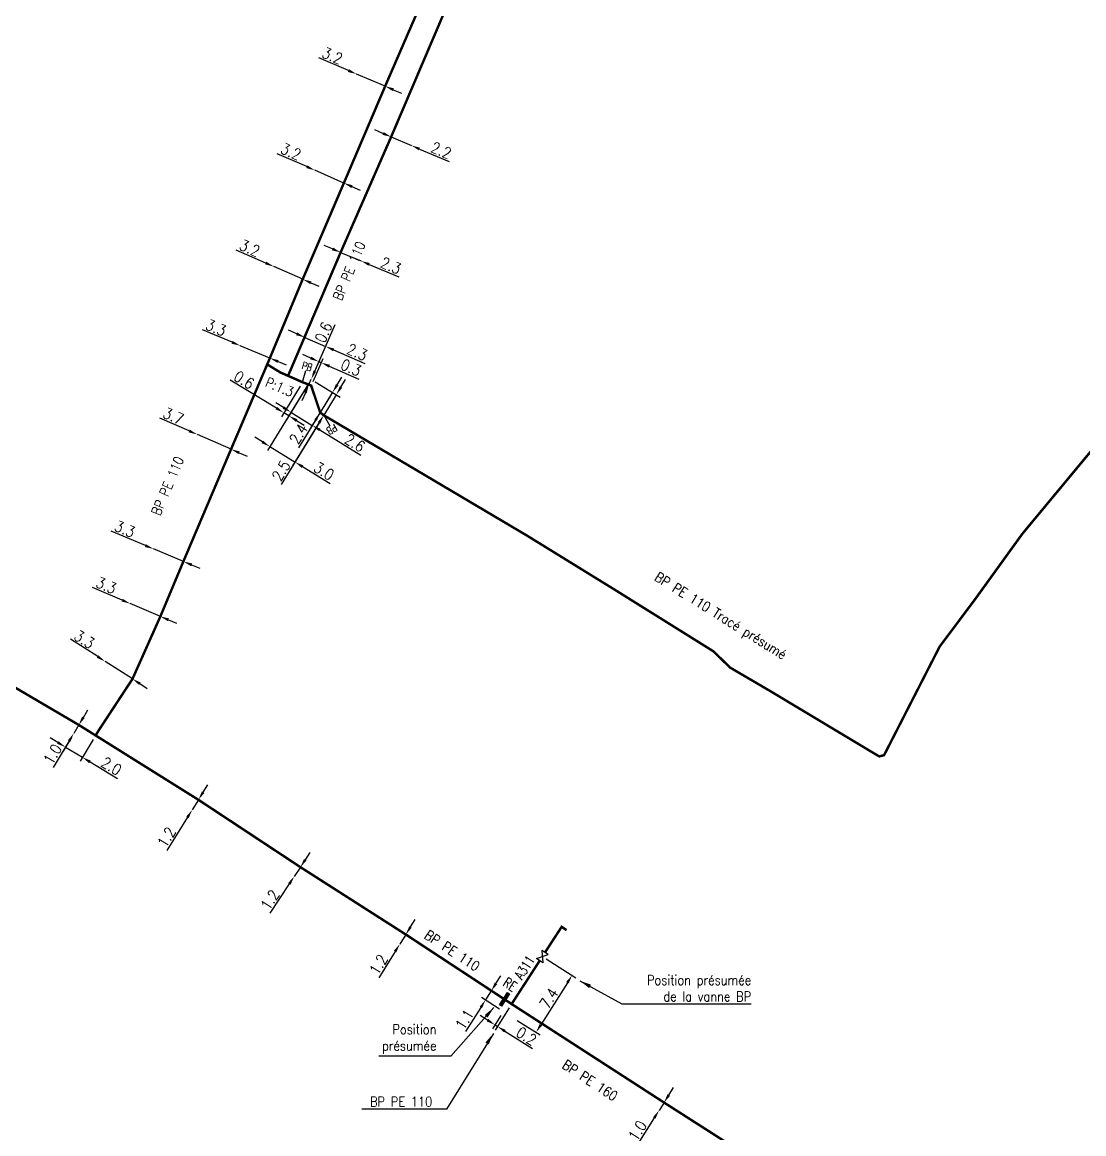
# Model space of a CAD drawing. Header units: millimetres. Extents: x 184998 to 186003, y 126995 to 128002.
# Drawn here: x 185366.9 to 185474.9, y 127274 to 127387 of the extents above; entities that cross this region are included whole.
import ezdxf
from ezdxf.enums import TextEntityAlignment as Align

# ---------------------------------------------------------------- set-up
doc = ezdxf.new("R2010")
doc.units = ezdxf.units.MM
doc.header["$PDMODE"] = 34
doc.linetypes.add('L_25_PE', pattern=[2000, 1000, 1000])
doc.layers.get('0').update_dxf_attribs({"linetype": 'CONTINUOUS'})
doc.layers.get('DEFPOINTS').update_dxf_attribs({"linetype": 'CONTINUOUS'})
for name, color, linetype in [('L_150', 1, 'CONTINUOUS'), ('L_300', 7, 'CONTINUOUS'), ('L_340', 7, 'CONTINUOUS')]:
    doc.layers.add(name, color=color, linetype=linetype)
doc.styles.add('G_ROMANS', font='ROMANS.SHX', dxfattribs={"width": 0.75})
doc.styles.get("Standard").update_dxf_attribs({"font": 'romans.shx', "width": 0.85})
doc.dimstyles.get("Standard").update_dxf_attribs({"dimtxt": 1.5, "dimasz": 1.2, "dimexe": 0.625, "dimexo": 0.625, "dimgap": 0.25, "dimtad": 1, "dimdec": 1, "dimzin": 0, "dimdsep": 46, "dimtxsty": 'Standard', "dimcen": -0.5, "dimadec": 0, "dimazin": 0, "dimtfac": 1, "dimtdec": 1, "dimtmove": 0, "dimatfit": 3, "dimfxl": 0, "dimtolj": 1, "dimtzin": 0, "dimarcsym": 0})

# ---------------------------------------------------------------- blocks, each defined once
blk = doc.blocks.new('*D984')
at = {"layer": 'DEFPOINTS', "color": 0, "linetype": 'Continuous', "transparency": 16777216}
for p in [(185372.11, 127314.7), (185372.11, 127314.7), (185372.63, 127315.56)]:
    blk.add_point(p, dxfattribs=at)
at = {"layer": 'L_150', "color": 0, "linetype": 'Continuous', "lineweight": -2, "transparency": 16777216}
for p, q in [((185373.09, 127316.33), (185373.55, 127317.1)), ((185372.63, 127315.56), (185372.11, 127314.7)), ((185371.64, 127313.93), (185370.02, 127311.24))]:
    blk.add_line(p, q, dxfattribs=at)
at = {"layer": 'L_150', "color": 0, "linetype": 'Continuous', "transparency": 16777216}
for points in [[(185372.96, 127316.41), (185373.22, 127316.25), (185372.63, 127315.56)], [(185371.52, 127314.01), (185371.77, 127313.85), (185372.11, 127314.7)]]:
    blk.add_solid(points, dxfattribs=at)
at = {"layer": 'L_150', "color": 0, "linetype": 'Continuous', "transparency": 16777216, "insert": (185369.96, 127312.59), "char_height": 1.125, "attachment_point": 5, "rotation": 58.9282}
blk.add_mtext('\\A1;1.0', dxfattribs=at)
blk = doc.blocks.new('*D991')
at = {"layer": 'DEFPOINTS', "color": 0, "linetype": 'Continuous', "transparency": 16777216}
for p in [(185384.8, 127307.95), (185384.17, 127306.93), (185384.17, 127306.93)]:
    blk.add_point(p, dxfattribs=at)
at = {"layer": 'L_150', "color": 0, "linetype": 'Continuous', "lineweight": -2, "transparency": 16777216}
for p, q in [((185385.27, 127308.71), (185385.75, 127309.48)), ((185384.8, 127307.95), (185384.17, 127306.93)), ((185383.69, 127306.17), (185381.6, 127302.8))]:
    blk.add_line(p, q, dxfattribs=at)
at = {"layer": 'L_150', "color": 0, "linetype": 'Continuous', "transparency": 16777216}
for points in [[(185385.15, 127308.79), (185385.4, 127308.64), (185384.8, 127307.95)], [(185383.56, 127306.25), (185383.82, 127306.09), (185384.17, 127306.93)]]:
    blk.add_solid(points, dxfattribs=at)
at = {"layer": 'L_150', "color": 0, "linetype": 'Continuous', "transparency": 16777216, "insert": (185381.55, 127304.15), "char_height": 1.125, "attachment_point": 5, "rotation": 58.1234}
blk.add_mtext('\\A1;1.2', dxfattribs=at)
blk = doc.blocks.new('*D992')
at = {"layer": 'DEFPOINTS', "color": 0, "linetype": 'Continuous', "transparency": 16777216}
for p in [(185394.55, 127300.15), (185394.55, 127300.15), (185395.18, 127301.1)]:
    blk.add_point(p, dxfattribs=at)
at = {"layer": 'L_150', "color": 0, "linetype": 'Continuous', "lineweight": -2, "transparency": 16777216}
for p, q in [((185395.68, 127301.85), (185396.18, 127302.6)), ((185395.18, 127301.1), (185394.55, 127300.15)), ((185394.05, 127299.4), (185392.08, 127296.42))]:
    blk.add_line(p, q, dxfattribs=at)
at = {"layer": 'L_150', "color": 0, "linetype": 'Continuous', "transparency": 16777216}
for points in [[(185395.55, 127301.94), (185395.8, 127301.77), (185395.18, 127301.1)], [(185393.92, 127299.48), (185394.17, 127299.31), (185394.55, 127300.15)]]:
    blk.add_solid(points, dxfattribs=at)
at = {"layer": 'L_150', "color": 0, "linetype": 'Continuous', "transparency": 16777216, "insert": (185392.07, 127297.77), "char_height": 1.125, "attachment_point": 5, "rotation": 56.4657}
blk.add_mtext('\\A1;1.2', dxfattribs=at)
blk = doc.blocks.new('*D993')
at = {"layer": 'DEFPOINTS', "color": 0, "linetype": 'Continuous', "transparency": 16777216}
for p in [(185405.29, 127293.28), (185405.29, 127293.28), (185405.9, 127294.25)]:
    blk.add_point(p, dxfattribs=at)
at = {"layer": 'L_150', "color": 0, "linetype": 'Continuous', "lineweight": -2, "transparency": 16777216}
for p, q in [((185406.38, 127295.02), (185406.86, 127295.78)), ((185405.9, 127294.25), (185405.29, 127293.28)), ((185404.82, 127292.52), (185403.15, 127289.85))]:
    blk.add_line(p, q, dxfattribs=at)
at = {"layer": 'L_150', "color": 0, "linetype": 'Continuous', "transparency": 16777216}
for points in [[(185406.26, 127295.1), (185406.51, 127294.94), (185405.9, 127294.25)], [(185404.69, 127292.6), (185404.94, 127292.44), (185405.29, 127293.28)]]:
    blk.add_solid(points, dxfattribs=at)
at = {"layer": 'L_150', "color": 0, "linetype": 'Continuous', "transparency": 16777216, "insert": (185403.11, 127291.2), "char_height": 1.125, "attachment_point": 5, "rotation": 57.9375}
blk.add_mtext('\\A1;1.2', dxfattribs=at)
blk = doc.blocks.new('*D994')
at = {"layer": 'DEFPOINTS', "color": 0, "linetype": 'Continuous', "transparency": 16777216}
for p in [(185416.67, 127287.18), (185415.83, 127286.41), (185414.98, 127285.06)]:
    blk.add_point(p, dxfattribs=at)
at = {"layer": 'L_150', "color": 0, "linetype": 'Continuous', "lineweight": -2, "transparency": 16777216}
for p, q in [((185416.42, 127286.78), (185414.98, 127284.51)), ((185414.22, 127285.54), (185413.46, 127286.02)), ((185415.58, 127286.01), (185414.73, 127284.66)), ((185414.98, 127285.06), (185415.23, 127284.9)), ((185415.99, 127284.42), (185418.79, 127282.65))]:
    blk.add_line(p, q, dxfattribs=at)
at = {"layer": 'L_150', "color": 0, "linetype": 'Continuous', "transparency": 16777216}
for points in [[(185414.3, 127285.67), (185414.14, 127285.41), (185414.98, 127285.06)], [(185416.07, 127284.55), (185415.91, 127284.29), (185415.23, 127284.9)]]:
    blk.add_solid(points, dxfattribs=at)
at = {"layer": 'L_150', "color": 0, "linetype": 'Continuous', "transparency": 16777216, "insert": (185418.18, 127283.92), "char_height": 1.125, "attachment_point": 5, "rotation": 327.7087}
blk.add_mtext('\\A1;0.2', dxfattribs=at)
blk = doc.blocks.new('*D995')
at = {"layer": 'DEFPOINTS', "color": 0, "linetype": 'Continuous', "transparency": 16777216}
for p in [(185414.01, 127287.59), (185416.67, 127287.18), (185415.83, 127286.41)]:
    blk.add_point(p, dxfattribs=at)
at = {"layer": 'L_150', "color": 0, "linetype": 'Continuous', "lineweight": -2, "transparency": 16777216}
for p, q in [((185415.08, 127289.28), (185415.56, 127290.04)), ((185416.28, 127287.43), (185414.21, 127288.77)), ((185415.44, 127286.66), (185413.62, 127287.84)), ((185414.6, 127288.51), (185414.01, 127287.59)), ((185413.53, 127286.83), (185411.99, 127284.38))]:
    blk.add_line(p, q, dxfattribs=at)
at = {"layer": 'L_150', "color": 0, "linetype": 'Continuous', "transparency": 16777216}
for points in [[(185414.95, 127289.36), (185415.21, 127289.2), (185414.6, 127288.51)], [(185413.41, 127286.91), (185413.66, 127286.75), (185414.01, 127287.59)]]:
    blk.add_solid(points, dxfattribs=at)
at = {"layer": 'L_150', "color": 0, "linetype": 'Continuous', "transparency": 16777216, "insert": (185411.88, 127285.61), "char_height": 1.125, "attachment_point": 5, "rotation": 57.7116}
blk.add_mtext('\\A1;1.1', dxfattribs=at)
blk = doc.blocks.new('*D996')
at = {"layer": 'DEFPOINTS', "color": 0, "linetype": 'Continuous', "transparency": 16777216}
for p in [(185419.8, 127292.01), (185416.85, 127285.77), (185419.16, 127284.31)]:
    blk.add_point(p, dxfattribs=at)
at = {"layer": 'L_300', "color": 0, "linetype": 'Continuous', "lineweight": -2, "transparency": 16777216}
for p, q in [((185420.2, 127291.76), (185423.22, 127289.85)), ((185422.34, 127289.34), (185419.64, 127285.07)), ((185417.25, 127285.52), (185419.56, 127284.06))]:
    blk.add_line(p, q, dxfattribs=at)
at = {"layer": 'L_300', "color": 0, "linetype": 'Continuous', "transparency": 16777216}
for points in [[(185422.21, 127289.42), (185422.47, 127289.26), (185422.82, 127290.1)], [(185419.52, 127285.15), (185419.77, 127284.99), (185419.16, 127284.31)]]:
    blk.add_solid(points, dxfattribs=at)
at = {"layer": 'L_300', "color": 0, "linetype": 'Continuous', "transparency": 16777216, "insert": (185420.46, 127287.76), "char_height": 1.125, "attachment_point": 5, "rotation": 57.7087}
blk.add_mtext('\\A1;7.4', dxfattribs=at)
blk = doc.blocks.new('L_340_21')
at = {"linetype": 'Continuous'}
blk.add_hatch(color=0, dxfattribs=at).paths.add_polyline_path([(0.125, 0.75), (-0.125, 0.75), (-0.125, -0.75), (0.125, -0.75)])
at = {"color": 0, "linetype": 'Continuous'}
blk.add_lwpolyline([(-0.125, 0.75), (0.125, 0.75), (0.125, -0.75), (-0.125, -0.75)], close=True, dxfattribs=at)
at = {"color": 0, "linetype": 'Continuous', "width": 0.75}
for tag, height, flags, p in [('RE', 1, 8, (0, 2)), ('DEF_LEG', 1.2, 3, (0, -5)), ('DEF_COUP', 1.2, 3, (0, -7.5)), ('DEF_TYPE', 1.2, 3, (0, -10))]:
    blk.add_attdef(tag, text='', height=height, dxfattribs=dict(at, flags=flags)).set_placement(p, align=Align.MIDDLE)
blk = doc.blocks.new('L_300_05')
at = {"color": 0, "linetype": 'Continuous', "flags": 128}
blk.add_lwpolyline([(-0.5, 0.38), (0.5, -0.38), (0.5, 0.38), (-0.5, -0.38), (-0.5, 0.38)], dxfattribs=at)
at = {"color": 0, "linetype": 'Continuous', "width": 0.75}
blk.add_attdef('NUM', text='', height=1, dxfattribs=at).set_placement((0, 1.38), align=Align.MIDDLE_CENTER)
at = {"color": 0, "linetype": 'Continuous', "width": 0.75, "flags": 3}
for tag, p in [('DEF_LEG', (0, -5)), ('DEF_COUP', (0, -7.5)), ('DEF_TYPE', (0, -10))]:
    blk.add_attdef(tag, text='', height=1.2, dxfattribs=at).set_placement(p, align=Align.MIDDLE)
blk = doc.blocks.new('*D997')
at = {"layer": 'DEFPOINTS', "color": 0, "linetype": 'Continuous', "transparency": 16777216}
for p in [(185431.67, 127276.36), (185431.67, 127276.36), (185432.18, 127277.16)]:
    blk.add_point(p, dxfattribs=at)
at = {"layer": 'L_150', "color": 0, "linetype": 'Continuous', "lineweight": -2, "transparency": 16777216}
for p, q in [((185432.66, 127277.92), (185433.14, 127278.68)), ((185432.18, 127277.16), (185431.67, 127276.36)), ((185431.18, 127275.6), (185429.5, 127272.95))]:
    blk.add_line(p, q, dxfattribs=at)
at = {"layer": 'L_150', "color": 0, "linetype": 'Continuous', "transparency": 16777216}
for points in [[(185432.53, 127278), (185432.79, 127277.84), (185432.18, 127277.16)], [(185431.06, 127275.68), (185431.31, 127275.52), (185431.67, 127276.36)]]:
    blk.add_solid(points, dxfattribs=at)
at = {"layer": 'L_150', "color": 0, "linetype": 'Continuous', "transparency": 16777216, "insert": (185429.47, 127274.3), "char_height": 1.125, "attachment_point": 5, "rotation": 57.5002}
blk.add_mtext('\\A1;1.0', dxfattribs=at)
blk = doc.blocks.new('*D1321')
at = {"layer": 'DEFPOINTS', "color": 0, "linetype": 'Continuous', "transparency": 16777216}
for p in [(185372.11, 127314.7), (185374.34, 127314.49), (185371.27, 127313.31)]:
    blk.add_point(p, dxfattribs=at)
at = {"layer": 'L_150', "color": 0, "linetype": 'Continuous', "lineweight": -2, "transparency": 16777216}
for p, q in [((185370.5, 127313.77), (185369.73, 127314.24)), ((185371.87, 127314.3), (185371.03, 127312.91)), ((185374.1, 127314.09), (185372.76, 127311.87)), ((185371.27, 127313.31), (185373, 127312.27)), ((185373.77, 127311.8), (185376.58, 127310.11))]:
    blk.add_line(p, q, dxfattribs=at)
at = {"layer": 'L_150', "color": 0, "linetype": 'Continuous', "transparency": 16777216}
for points in [[(185370.58, 127313.9), (185370.42, 127313.65), (185371.27, 127313.31)], [(185373.85, 127311.93), (185373.69, 127311.67), (185373, 127312.27)]]:
    blk.add_solid(points, dxfattribs=at)
at = {"layer": 'L_150', "color": 0, "linetype": 'Continuous', "transparency": 16777216, "insert": (185375.95, 127311.37), "char_height": 1.125, "attachment_point": 5, "rotation": 328.9282}
blk.add_mtext('\\A1;2.0', dxfattribs=at)
blk = doc.blocks.new('*D1322')
at = {"layer": 'DEFPOINTS', "color": 0, "linetype": 'Continuous', "transparency": 16777216}
for p in [(185375.31, 127322.02), (185375.31, 127322.02), (185378.09, 127320.24)]:
    blk.add_point(p, dxfattribs=at)
at = {"layer": 'L_150', "color": 0, "linetype": 'Continuous', "lineweight": -2, "transparency": 16777216}
for p, q in [((185374.55, 127322.51), (185371.79, 127324.27)), ((185378.09, 127320.24), (185375.31, 127322.02)), ((185378.85, 127319.76), (185379.6, 127319.27))]:
    blk.add_line(p, q, dxfattribs=at)
at = {"layer": 'L_150', "color": 0, "linetype": 'Continuous', "transparency": 16777216}
for points in [[(185374.63, 127322.63), (185374.47, 127322.38), (185375.31, 127322.02)], [(185378.93, 127319.88), (185378.76, 127319.63), (185378.09, 127320.24)]]:
    blk.add_solid(points, dxfattribs=at)
at = {"layer": 'L_150', "color": 0, "linetype": 'Continuous', "transparency": 16777216, "insert": (185373.19, 127324.26), "char_height": 1.125, "attachment_point": 5, "rotation": 327.3788}
blk.add_mtext('\\A1;3.3', dxfattribs=at)
blk = doc.blocks.new('*D1323')
at = {"layer": 'DEFPOINTS', "color": 0, "linetype": 'Continuous', "transparency": 16777216}
for p in [(185377.87, 127327.9), (185377.87, 127327.9), (185380.93, 127326.6)]:
    blk.add_point(p, dxfattribs=at)
at = {"layer": 'L_150', "color": 0, "linetype": 'Continuous', "lineweight": -2, "transparency": 16777216}
for p, q in [((185377.04, 127328.26), (185374.03, 127329.54)), ((185380.93, 127326.6), (185377.87, 127327.9)), ((185381.75, 127326.25), (185382.58, 127325.9))]:
    blk.add_line(p, q, dxfattribs=at)
at = {"layer": 'L_150', "color": 0, "linetype": 'Continuous', "transparency": 16777216}
for points in [[(185377.1, 127328.39), (185376.99, 127328.12), (185377.87, 127327.9)], [(185381.81, 127326.39), (185381.7, 127326.11), (185380.93, 127326.6)]]:
    blk.add_solid(points, dxfattribs=at)
at = {"layer": 'L_150', "color": 0, "linetype": 'Continuous', "transparency": 16777216, "insert": (185375.42, 127329.76), "char_height": 1.125, "attachment_point": 5, "rotation": 336.9323}
blk.add_mtext('\\A1;3.3', dxfattribs=at)
blk = doc.blocks.new('*D1324')
at = {"layer": 'DEFPOINTS', "color": 0, "linetype": 'Continuous', "transparency": 16777216}
for p in [(185380.24, 127333.46), (185380.24, 127333.46), (185383.27, 127332.19)]:
    blk.add_point(p, dxfattribs=at)
at = {"layer": 'L_150', "color": 0, "linetype": 'Continuous', "lineweight": -2, "transparency": 16777216}
for p, q in [((185379.41, 127333.8), (185375.92, 127335.26)), ((185383.27, 127332.19), (185380.24, 127333.46)), ((185384.1, 127331.84), (185384.93, 127331.49))]:
    blk.add_line(p, q, dxfattribs=at)
at = {"layer": 'L_150', "color": 0, "linetype": 'Continuous', "transparency": 16777216}
for points in [[(185379.46, 127333.94), (185379.35, 127333.66), (185380.24, 127333.46)], [(185384.16, 127331.98), (185384.05, 127331.7), (185383.27, 127332.19)]]:
    blk.add_solid(points, dxfattribs=at)
at = {"layer": 'L_150', "color": 0, "linetype": 'Continuous', "transparency": 16777216, "insert": (185377.31, 127335.49), "char_height": 1.125, "attachment_point": 5, "rotation": 337.3356}
blk.add_mtext('\\A1;3.3', dxfattribs=at)
blk = doc.blocks.new('*D1325')
at = {"layer": 'DEFPOINTS', "color": 0, "linetype": 'Continuous', "transparency": 16777216}
for p in [(185384.69, 127345.1), (185384.69, 127345.1), (185388.12, 127343.6)]:
    blk.add_point(p, dxfattribs=at)
at = {"layer": 'L_150', "color": 0, "linetype": 'Continuous', "lineweight": -2, "transparency": 16777216}
for p, q in [((185383.86, 127345.46), (185380.86, 127346.76)), ((185388.12, 127343.6), (185384.69, 127345.1)), ((185388.94, 127343.24), (185389.77, 127342.88))]:
    blk.add_line(p, q, dxfattribs=at)
at = {"layer": 'L_150', "color": 0, "linetype": 'Continuous', "transparency": 16777216}
for points in [[(185383.92, 127345.59), (185383.8, 127345.32), (185384.69, 127345.1)], [(185389, 127343.38), (185388.88, 127343.11), (185388.12, 127343.6)]]:
    blk.add_solid(points, dxfattribs=at)
at = {"layer": 'L_150', "color": 0, "linetype": 'Continuous', "transparency": 16777216, "insert": (185382.25, 127346.98), "char_height": 1.125, "attachment_point": 5, "rotation": 336.4599}
blk.add_mtext('\\A1;3.7', dxfattribs=at)
blk = doc.blocks.new('*D1326')
at = {"layer": 'DEFPOINTS', "color": 0, "linetype": 'Continuous', "transparency": 16777216}
for p in [(185389.06, 127354.13), (185389.06, 127354.13), (185392.07, 127352.87)]:
    blk.add_point(p, dxfattribs=at)
at = {"layer": 'L_150', "color": 0, "linetype": 'Continuous', "lineweight": -2, "transparency": 16777216}
for p, q in [((185388.23, 127354.48), (185385.2, 127355.74)), ((185392.07, 127352.87), (185389.06, 127354.13)), ((185392.9, 127352.52), (185393.73, 127352.18))]:
    blk.add_line(p, q, dxfattribs=at)
at = {"layer": 'L_150', "color": 0, "linetype": 'Continuous', "transparency": 16777216}
for points in [[(185388.28, 127354.62), (185388.17, 127354.34), (185389.06, 127354.13)], [(185392.96, 127352.66), (185392.85, 127352.38), (185392.07, 127352.87)]]:
    blk.add_solid(points, dxfattribs=at)
at = {"layer": 'L_150', "color": 0, "linetype": 'Continuous', "transparency": 16777216, "insert": (185386.59, 127355.97), "char_height": 1.125, "attachment_point": 5, "rotation": 337.3275}
blk.add_mtext('\\A1;3.3', dxfattribs=at)
blk = doc.blocks.new('*D1327')
at = {"layer": 'DEFPOINTS', "color": 0, "linetype": 'Continuous', "transparency": 16777216}
for p in [(185397.73, 127354.06), (185394.17, 127351.64), (185396.28, 127350.72)]:
    blk.add_point(p, dxfattribs=at)
at = {"layer": 'L_150', "color": 0, "linetype": 'Continuous', "lineweight": -2, "transparency": 16777216}
for p, q in [((185394.8, 127355.34), (185393.98, 127355.7)), ((185394.35, 127352.07), (185395.81, 127355.41)), ((185395.63, 127354.98), (185397.73, 127354.06)), ((185396.46, 127351.15), (185397.92, 127354.49)), ((185398.56, 127353.7), (185401.74, 127352.32))]:
    blk.add_line(p, q, dxfattribs=at)
at = {"layer": 'L_150', "color": 0, "linetype": 'Continuous', "transparency": 16777216}
for points in [[(185394.86, 127355.48), (185394.74, 127355.2), (185395.63, 127354.98)], [(185398.62, 127353.84), (185398.5, 127353.57), (185397.73, 127354.06)]]:
    blk.add_solid(points, dxfattribs=at)
at = {"layer": 'L_150', "color": 0, "linetype": 'Continuous', "transparency": 16777216, "insert": (185400.95, 127353.48), "char_height": 1.125, "attachment_point": 5, "rotation": 336.4501}
blk.add_mtext('\\A1;2.3', dxfattribs=at)
blk = doc.blocks.new('*D1329')
at = {"layer": 'DEFPOINTS', "color": 0, "linetype": 'Continuous', "transparency": 16777216}
for p in [(185392.47, 127362.18), (185392.47, 127362.18), (185395.41, 127360.89)]:
    blk.add_point(p, dxfattribs=at)
at = {"layer": 'L_150', "color": 0, "linetype": 'Continuous', "lineweight": -2, "transparency": 16777216}
for p, q in [((185391.65, 127362.54), (185388.64, 127363.85)), ((185395.41, 127360.89), (185392.47, 127362.18)), ((185396.24, 127360.53), (185397.06, 127360.17))]:
    blk.add_line(p, q, dxfattribs=at)
at = {"layer": 'L_150', "color": 0, "linetype": 'Continuous', "transparency": 16777216}
for points in [[(185391.71, 127362.68), (185391.59, 127362.4), (185392.47, 127362.18)], [(185396.3, 127360.67), (185396.18, 127360.39), (185395.41, 127360.89)]]:
    blk.add_solid(points, dxfattribs=at)
at = {"layer": 'L_150', "color": 0, "linetype": 'Continuous', "transparency": 16777216, "insert": (185390.03, 127364.06), "char_height": 1.125, "attachment_point": 5, "rotation": 336.3906}
blk.add_mtext('\\A1;3.2', dxfattribs=at)
blk = doc.blocks.new('*D1330')
at = {"layer": 'DEFPOINTS', "color": 0, "linetype": 'Continuous', "transparency": 16777216}
for p in [(185399.27, 127363.62), (185401.35, 127362.75), (185401.35, 127362.75)]:
    blk.add_point(p, dxfattribs=at)
at = {"layer": 'L_150', "color": 0, "linetype": 'Continuous', "lineweight": -2, "transparency": 16777216}
for p, q in [((185398.44, 127363.97), (185397.61, 127364.32)), ((185399.27, 127363.62), (185401.35, 127362.75)), ((185402.17, 127362.4), (185405.2, 127361.13))]:
    blk.add_line(p, q, dxfattribs=at)
at = {"layer": 'L_150', "color": 0, "linetype": 'Continuous', "transparency": 16777216}
for points in [[(185398.5, 127364.11), (185398.38, 127363.83), (185399.27, 127363.62)], [(185402.23, 127362.54), (185402.12, 127362.26), (185401.35, 127362.75)]]:
    blk.add_solid(points, dxfattribs=at)
at = {"layer": 'L_150', "color": 0, "linetype": 'Continuous', "transparency": 16777216, "insert": (185404.39, 127362.28), "char_height": 1.125, "attachment_point": 5, "rotation": 337.1505}
blk.add_mtext('\\A1;2.3', dxfattribs=at)
blk = doc.blocks.new('*D1331')
at = {"layer": 'DEFPOINTS', "color": 0, "linetype": 'Continuous', "transparency": 16777216}
for p in [(185404.41, 127375.37), (185406.47, 127374.49), (185406.47, 127374.49)]:
    blk.add_point(p, dxfattribs=at)
at = {"layer": 'L_150', "color": 0, "linetype": 'Continuous', "lineweight": -2, "transparency": 16777216}
for p, q in [((185403.58, 127375.72), (185402.75, 127376.08)), ((185404.41, 127375.37), (185406.47, 127374.49)), ((185407.3, 127374.13), (185410.31, 127372.85))]:
    blk.add_line(p, q, dxfattribs=at)
at = {"layer": 'L_150', "color": 0, "linetype": 'Continuous', "transparency": 16777216}
for points in [[(185403.64, 127375.86), (185403.52, 127375.58), (185404.41, 127375.37)], [(185407.35, 127374.27), (185407.24, 127374), (185406.47, 127374.49)]]:
    blk.add_solid(points, dxfattribs=at)
at = {"layer": 'L_150', "color": 0, "linetype": 'Continuous', "transparency": 16777216, "insert": (185409.51, 127374), "char_height": 1.125, "attachment_point": 5, "rotation": 336.8578}
blk.add_mtext('\\A1;2.2', dxfattribs=at)
blk = doc.blocks.new('*D1332')
at = {"layer": 'DEFPOINTS', "color": 0, "linetype": 'Continuous', "transparency": 16777216}
for p in [(185396.64, 127371.97), (185396.64, 127371.97), (185399.6, 127370.67)]:
    blk.add_point(p, dxfattribs=at)
at = {"layer": 'L_150', "color": 0, "linetype": 'Continuous', "lineweight": -2, "transparency": 16777216}
for p, q in [((185395.82, 127372.34), (185392.82, 127373.66)), ((185399.6, 127370.67), (185396.64, 127371.97)), ((185400.42, 127370.31), (185401.25, 127369.95))]:
    blk.add_line(p, q, dxfattribs=at)
at = {"layer": 'L_150', "color": 0, "linetype": 'Continuous', "transparency": 16777216}
for points in [[(185395.88, 127372.47), (185395.76, 127372.2), (185396.64, 127371.97)], [(185400.49, 127370.45), (185400.36, 127370.17), (185399.6, 127370.67)]]:
    blk.add_solid(points, dxfattribs=at)
at = {"layer": 'L_150', "color": 0, "linetype": 'Continuous', "transparency": 16777216, "insert": (185394.21, 127373.87), "char_height": 1.125, "attachment_point": 5, "rotation": 336.2266}
blk.add_mtext('\\A1;3.2', dxfattribs=at)
blk = doc.blocks.new('*D1333')
at = {"layer": 'DEFPOINTS', "color": 0, "linetype": 'Continuous', "transparency": 16777216}
for p in [(185400.89, 127381.76), (185400.89, 127381.76), (185403.8, 127380.52)]:
    blk.add_point(p, dxfattribs=at)
at = {"layer": 'L_150', "color": 0, "linetype": 'Continuous', "lineweight": -2, "transparency": 16777216}
for p, q in [((185400.06, 127382.11), (185397.04, 127383.39)), ((185403.8, 127380.52), (185400.89, 127381.76)), ((185404.63, 127380.16), (185405.46, 127379.81))]:
    blk.add_line(p, q, dxfattribs=at)
at = {"layer": 'L_150', "color": 0, "linetype": 'Continuous', "transparency": 16777216}
for points in [[(185400.12, 127382.25), (185400, 127381.97), (185400.89, 127381.76)], [(185404.69, 127380.3), (185404.57, 127380.03), (185403.8, 127380.52)]]:
    blk.add_solid(points, dxfattribs=at)
at = {"layer": 'L_150', "color": 0, "linetype": 'Continuous', "transparency": 16777216, "insert": (185398.43, 127383.62), "char_height": 1.125, "attachment_point": 5, "rotation": 336.9398}
blk.add_mtext('\\A1;3.2', dxfattribs=at)
blk = doc.blocks.new('*D1479')
at = {"layer": 'DEFPOINTS', "color": 0, "linetype": 'Continuous', "transparency": 16777216}
for p in [(185398.45, 127349.39), (185398.45, 127349.39), (185397.19, 127347.34)]:
    blk.add_point(p, dxfattribs=at)
at = {"layer": 'L_150', "color": 0, "linetype": 'Continuous', "lineweight": -2, "transparency": 16777216}
for p, q in [((185398.92, 127350.15), (185399.39, 127350.92)), ((185398.45, 127349.39), (185397.19, 127347.34)), ((185396.72, 127346.57), (185394.98, 127343.74))]:
    blk.add_line(p, q, dxfattribs=at)
at = {"layer": 'L_150', "color": 0, "linetype": 'Continuous', "transparency": 16777216}
for points in [[(185398.79, 127350.23), (185399.05, 127350.07), (185398.45, 127349.39)], [(185396.6, 127346.65), (185396.85, 127346.5), (185397.19, 127347.34)]]:
    blk.add_solid(points, dxfattribs=at)
at = {"layer": 'L_150', "color": 0, "linetype": 'Continuous', "transparency": 16777216, "insert": (185394.98, 127345.17), "char_height": 1.125, "attachment_point": 5, "rotation": 58.4413}
blk.add_mtext('\\A1;2.4', dxfattribs=at)
blk = doc.blocks.new('*D1480')
at = {"layer": 'DEFPOINTS', "color": 0, "linetype": 'Continuous', "transparency": 16777216}
for p in [(185396.28, 127350.72), (185398.83, 127349.15), (185397.55, 127347.06)]:
    blk.add_point(p, dxfattribs=at)
at = {"layer": 'L_340', "color": 0, "linetype": 'Continuous', "lineweight": -2, "transparency": 16777216}
for p, q in [((185396.68, 127350.47), (185399.23, 127348.9)), ((185399.3, 127349.92), (185399.77, 127350.68)), ((185398.83, 127349.15), (185397.55, 127347.06)), ((185397.08, 127346.29), (185393.22, 127340.02))]:
    blk.add_line(p, q, dxfattribs=at)
at = {"layer": 'L_340', "color": 0, "linetype": 'Continuous', "transparency": 16777216}
for points in [[(185399.18, 127349.99), (185399.43, 127349.84), (185398.83, 127349.15)], [(185396.95, 127346.37), (185397.21, 127346.22), (185397.55, 127347.06)]]:
    blk.add_solid(points, dxfattribs=at)
at = {"layer": 'L_340', "color": 0, "linetype": 'Continuous', "transparency": 16777216, "insert": (185393.21, 127341.42), "char_height": 1.125, "attachment_point": 5, "rotation": 58.4413}
blk.add_mtext('\\A1;2.5', dxfattribs=at)
blk = doc.blocks.new('*D1481')
at = {"layer": 'DEFPOINTS', "color": 0, "linetype": 'Continuous', "transparency": 16777216}
for p in [(185395.39, 127350.42), (185396.28, 127350.72), (185394.01, 127347)]:
    blk.add_point(p, dxfattribs=at)
at = {"layer": 'L_340', "color": 0, "linetype": 'Continuous', "lineweight": -2, "transparency": 16777216}
for p, q in [((185392.73, 127347.78), (185388.04, 127350.63)), ((185395.15, 127350.02), (185393.25, 127346.91)), ((185396.03, 127350.32), (185393.77, 127346.6)), ((185394.01, 127347), (185393.5, 127347.31)), ((185394.78, 127346.53), (185395.55, 127346.06))]:
    blk.add_line(p, q, dxfattribs=at)
at = {"layer": 'L_340', "color": 0, "linetype": 'Continuous', "transparency": 16777216}
for points in [[(185392.81, 127347.91), (185392.65, 127347.65), (185393.5, 127347.31)], [(185394.86, 127346.66), (185394.7, 127346.4), (185394.01, 127347)]]:
    blk.add_solid(points, dxfattribs=at)
at = {"layer": 'L_340', "color": 0, "linetype": 'Continuous', "transparency": 16777216, "insert": (185389.45, 127350.65), "char_height": 1.125, "attachment_point": 5, "rotation": 328.6579}
blk.add_mtext('\\A1;0.6', dxfattribs=at)
blk = doc.blocks.new('*D1482')
at = {"layer": 'DEFPOINTS', "color": 0, "linetype": 'Continuous', "transparency": 16777216}
for p in [(185397.06, 127352.51), (185396.27, 127350.07), (185396.28, 127350.72)]:
    blk.add_point(p, dxfattribs=at)
at = {"layer": 'L_150', "color": 0, "linetype": 'Continuous', "lineweight": -2, "transparency": 16777216}
for p, q in [((185396.23, 127352.87), (185395.41, 127353.23)), ((185396.46, 127351.15), (185397.25, 127352.94)), ((185396.46, 127350.5), (185397.48, 127352.84)), ((185397.06, 127352.51), (185397.29, 127352.41)), ((185398.12, 127352.05), (185401.12, 127350.74))]:
    blk.add_line(p, q, dxfattribs=at)
at = {"layer": 'L_150', "color": 0, "linetype": 'Continuous', "transparency": 16777216}
for points in [[(185396.29, 127353.01), (185396.17, 127352.74), (185397.06, 127352.51)], [(185398.18, 127352.19), (185398.06, 127351.91), (185397.29, 127352.41)]]:
    blk.add_solid(points, dxfattribs=at)
at = {"layer": 'L_150', "color": 0, "linetype": 'Continuous', "transparency": 16777216, "insert": (185400.33, 127351.9), "char_height": 1.125, "attachment_point": 5, "rotation": 336.4501}
blk.add_mtext('\\A1;0.3', dxfattribs=at)
blk = doc.blocks.new('*D1484')
at = {"layer": 'DEFPOINTS', "color": 0, "linetype": 'Continuous', "transparency": 16777216}
for p in [(185396.28, 127350.72), (185397.55, 127347.06), (185392.07, 127343.87)]:
    blk.add_point(p, dxfattribs=at)
at = {"layer": 'L_340', "color": 0, "linetype": 'Continuous', "lineweight": -2, "transparency": 16777216}
for p, q in [((185396.03, 127350.32), (185391.83, 127343.47)), ((185397.3, 127346.66), (185394.38, 127341.9)), ((185391.31, 127344.34), (185390.54, 127344.82)), ((185392.07, 127343.87), (185394.63, 127342.3)), ((185395.4, 127341.83), (185398.19, 127340.12))]:
    blk.add_line(p, q, dxfattribs=at)
at = {"layer": 'L_340', "color": 0, "linetype": 'Continuous', "transparency": 16777216}
for points in [[(185391.38, 127344.47), (185391.23, 127344.22), (185392.07, 127343.87)], [(185395.47, 127341.96), (185395.32, 127341.7), (185394.63, 127342.3)]]:
    blk.add_solid(points, dxfattribs=at)
at = {"layer": 'L_340', "color": 0, "linetype": 'Continuous', "transparency": 16777216, "insert": (185397.57, 127341.38), "char_height": 1.125, "attachment_point": 5, "rotation": 328.4439}
blk.add_mtext('\\A1;3.0', dxfattribs=at)
blk = doc.blocks.new('L_340_13')
at = {"color": 0, "linetype": 'Continuous', "flags": 128}
blk.add_lwpolyline([(0, 0), (0, 1.25)], dxfattribs=at)
at = {"color": 0, "linetype": 'Continuous', "style": 'G_ROMANS', "width": 0.75}
blk.add_text('PB', height=0.75, dxfattribs=at).set_placement((0, 1.66), align=Align.MIDDLE)
at = {"color": 0, "linetype": 'Continuous', "width": 0.75, "flags": 3}
for tag, p in [('DEF_LEG', (0, -10)), ('DEF_COUP', (0, -12.5)), ('DEF_TYPE', (0, -15))]:
    blk.add_attdef(tag, text='', height=1.2, dxfattribs=at).set_placement(p, align=Align.MIDDLE)
blk = doc.blocks.new('*D1489')
at = {"layer": 'DEFPOINTS', "color": 0, "linetype": 'Continuous', "transparency": 16777216}
for p in [(185396.04, 127350.17), (185396.28, 127350.72), (185396.28, 127350.72)]:
    blk.add_point(p, dxfattribs=at)
at = {"layer": 'L_150', "color": 0, "linetype": 'Continuous', "lineweight": -2, "transparency": 16777216}
for p, q in [((185396.64, 127351.54), (185398.7, 127356.28)), ((185396.04, 127350.17), (185396.28, 127350.72)), ((185396.47, 127349.98), (185396.47, 127349.98)), ((185396.71, 127350.53), (185396.71, 127350.53)), ((185395.68, 127349.34), (185395.32, 127348.52))]:
    blk.add_line(p, q, dxfattribs=at)
at = {"layer": 'L_150', "color": 0, "linetype": 'Continuous', "transparency": 16777216}
for points in [[(185396.5, 127351.6), (185396.77, 127351.48), (185396.28, 127350.72)], [(185395.54, 127349.4), (185395.81, 127349.28), (185396.04, 127350.17)]]:
    blk.add_solid(points, dxfattribs=at)
at = {"layer": 'L_150', "color": 0, "linetype": 'Continuous', "transparency": 16777216, "insert": (185397.54, 127355.49), "char_height": 1.125, "attachment_point": 5, "rotation": 66.4501}
blk.add_mtext('\\A1;0.6', dxfattribs=at)
blk = doc.blocks.new('*D1728')
at = {"layer": 'DEFPOINTS', "color": 0, "linetype": 'Continuous', "transparency": 16777216}
for p in [(185396.28, 127350.72), (185398.45, 127349.39), (185394.22, 127347.37)]:
    blk.add_point(p, dxfattribs=at)
at = {"layer": 'L_150', "color": 0, "linetype": 'Continuous', "lineweight": -2, "transparency": 16777216}
for p, q in [((185396.03, 127350.32), (185393.97, 127346.97)), ((185398.2, 127348.99), (185396.14, 127345.63)), ((185393.45, 127347.84), (185392.68, 127348.31)), ((185394.22, 127347.37), (185396.39, 127346.03)), ((185397.16, 127345.56), (185401.34, 127342.99))]:
    blk.add_line(p, q, dxfattribs=at)
at = {"layer": 'L_150', "color": 0, "linetype": 'Continuous', "transparency": 16777216}
for points in [[(185393.53, 127347.96), (185393.37, 127347.71), (185394.22, 127347.37)], [(185397.23, 127345.69), (185397.08, 127345.43), (185396.39, 127346.03)]]:
    blk.add_solid(points, dxfattribs=at)
at = {"layer": 'L_150', "color": 0, "linetype": 'Continuous', "transparency": 16777216, "insert": (185400.72, 127344.25), "char_height": 1.125, "attachment_point": 5, "rotation": 328.4413}
blk.add_mtext('\\A1;2.6', dxfattribs=at)

msp = doc.modelspace()

# ---------------------------------------------------------------- linework, layer by layer
at = {"layer": 'L_150', "linetype": 'L_25_PE', "const_width": 0.25}
for points in [[(185474.68, 127548.96), (185473.46, 127545.27), (185472.61, 127542.74), (185472.61, 127542.74), (185470.05, 127537.48), (185467.9, 127531.7), (185466.45, 127528.11), (185460.91, 127515.19), (185454.62, 127498.99), (185450.2, 127487.74), (185445.87, 127476.61), (185439.35, 127460), (185434.97, 127448.78), (185428.56, 127432.33), (185427.43, 127429.69), (185425.09, 127424.23), (185423.88, 127421.42), (185422.45, 127417.97), (185417.92, 127407.17), (185410.48, 127389.59), (185404.41, 127375.37), (185399.27, 127363.62), (185394.17, 127351.64), (185393.92, 127351.07)], [(185391.8, 127352.23), (185393.12, 127351.42), (185393.12, 127351.42), (185393.92, 127351.07), (185395.39, 127350.42), (185396.04, 127350.17), (185396.27, 127350.07), (185396.27, 127350.07), (185397.19, 127347.34), (185397.55, 127347.06), (185418.23, 127334.82), (185418.23, 127334.82), (185427.12, 127329.34), (185437.2, 127323.05), (185438.91, 127321.39), (185443.08, 127318.95), (185453.43, 127312.74), (185454.09, 127312.36), (185454.57, 127312.49), (185454.75, 127312.84), (185460.23, 127323.54), (185463.74, 127328.22), (185468.63, 127334.99), (185468.63, 127334.99), (185476.08, 127343.96)], [(185365.17, 127319.94), (185372.63, 127315.56), (185384.8, 127307.95), (185395.18, 127301.1), (185405.9, 127294.25), (185416.67, 127287.18), (185432.18, 127277.16), (185450.2, 127265.64)], [(185422.26, 127294.7), (185421.76, 127295.03), (185420.07, 127292.43)], [(185419.53, 127291.59), (185416.67, 127287.18)]]:
    msp.add_lwpolyline(points, dxfattribs=at)
at = {"layer": 'L_150', "linetype": 'L_25_PE', "ltscale": 0.5}
msp.add_lwpolyline([(185452.62, 127500.06, 0.25, 0.25, 0), (185451.34, 127496.43, 0.25, 0.25, 0), (185446.58, 127484.44, 0.25, 0.25, 0), (185445.17, 127480.91, 0.25, 0.25, 0), (185442.37, 127473.59, 0.25, 0.25, 0), (185439.9, 127467.41, 0.25, 0.25, 0), (185434.58, 127454.22, 0.25, 0.25, 0), (185425.76, 127432.29, 0.25, 0.25, 0), (185418.63, 127415.11, 0.25, 0.25, 0), (185413.03, 127401.84, 0.25, 0.25, 0), (185411.61, 127398.55, 0.25, 0.25, 0), (185408.64, 127391.67, 0.25, 0.25, 0), (185403.8, 127380.52, 0.25, 0.25, 0), (185399.6, 127370.67, 0.25, 0.25, 0), (185395.41, 127360.89, 0.25, 0.25, 0), (185392.07, 127352.87, 0.25, 0.25, 0), (185391.8, 127352.23, 0.25, 0.25, 0), (185388.12, 127343.6, 0.25, 0.25, 0), (185383.27, 127332.19, 0.25, 0.25, 0), (185380.93, 127326.6, 0.25, 0.25, 0), (185378.09, 127320.24, 0.25, 0.25, 0), (185374.66, 127315.02, 0.25, 0.25, 0), (185374.34, 127314.49, 0, 0, 0)], format="xyseb", dxfattribs=at)

# ---------------------------------------------------------------- block references
at = {"layer": 'L_300'}
ref = msp.add_blockref('L_300_05', (185419.8, 127292.01), dxfattribs=dict(at, rotation=57.06446206380894))
ref.add_attrib('NUM', 'A311', dxfattribs={"layer": '0', "color": 0, "linetype": 'Continuous', "height": 1, "rotation": 57.0645, "width": 0.75}).set_placement((185417.99, 127290.9), align=Align.MIDDLE_CENTER)
at = {"layer": 'L_340'}
for p, rotation in [((185395.39, 127350.42), 343.4950438295475), ((185397.55, 127347.06), 209.8008381942678)]:
    msp.add_blockref('L_340_13', p, dxfattribs=dict(at, rotation=rotation))
ref = msp.add_blockref('L_340_21', (185415.95, 127287.65), dxfattribs=dict(at, rotation=326.6728121739584))
ref.add_attrib('RE', 'RE', dxfattribs={"layer": '0', "color": 0, "linetype": 'Continuous', "height": 1, "rotation": 326.6728, "style": 'G_ROMANS', "width": 0.75, "flags": 8}).set_placement((185416.52, 127289.17), align=Align.MIDDLE)

# ---------------------------------------------------------------- texts
at = {"layer": 'L_150', "linetype": 'L_25_PE', "width": 0.85}
for s, rotation, p in [('BP PE 110', 66.9964, (185399.36, 127358.62)), ('P:1.3', 336.8158, (185391.51, 127350.05)), ('BP PE 110', 66.9964, (185380.88, 127336.76)), ('BP PE 110 Tracé présumé', 328.1193, (185431.13, 127330.34)), ('BP PE 110', 326.6728, (185407.7, 127293.94)), ('BP PE 160', 326.6728, (185421.73, 127280.74))]:
    msp.add_text(s, height=1, rotation=rotation, dxfattribs=at).set_placement(p)
at = {"layer": 'L_150', "linetype": 'Continuous', "insert": (185408.6, 127277.25), "char_height": 1, "attachment_point": 6}
msp.add_mtext('BP PE 110', dxfattribs=at)
at = {"layer": 'L_340', "linetype": 'Continuous', "char_height": 1, "attachment_point": 6}
for s, insert in [('Position présumée\\Pde la vanne BP', (185441.04, 127288.78)), ('Position\\Pprésumée', (185409.02, 127283.61))]:
    msp.add_mtext(s, dxfattribs=dict(at, insert=insert))

# ---------------------------------------------------------------- dimensions: what is measured, and where the dimension line sits
at = {"layer": 'L_150', "linetype": 'Continuous'}
for base, p1, p2, angle, override, picture, middle in [((185400.89, 127381.76), (185403.8, 127380.52), (185400.89, 127381.76), 336.9398, {"dimscale": 0.75, "dimlfac": 1, "dimlunit": 2, "dimatfit": 0}, '*D1333', (185398.13, 127382.93)), ((185406.47, 127374.49), (185404.41, 127375.37), (185406.47, 127374.49), 156.8578, {"dimscale": 0.75, "dimlfac": 1, "dimlunit": 2, "dimatfit": 0}, '*D1331', (185409.22, 127373.31)), ((185396.64, 127371.97), (185399.6, 127370.67), (185396.64, 127371.97), 336.2266, {"dimscale": 0.75, "dimlfac": 1, "dimlunit": 2, "dimatfit": 0}, '*D1332', (185393.91, 127373.18)), ((185392.47, 127362.18), (185395.41, 127360.89), (185392.47, 127362.18), 336.3906, {"dimscale": 0.75, "dimlfac": 1, "dimlunit": 2, "dimatfit": 0}, '*D1329', (185389.73, 127363.38)), ((185401.345, 127362.749), (185399.2716, 127363.6227), (185401.345, 127362.749), 157.1505, {"dimscale": 0.75, "dimlfac": 1, "dimlunit": 2, "dimatfit": 0}, '*D1330', (185404.0997, 127361.5882)), ((185389.06, 127354.13), (185392.07, 127352.87), (185389.06, 127354.13), 337.3275, {"dimscale": 0.75, "dimlfac": 1, "dimlunit": 2, "dimatfit": 0}, '*D1326', (185386.3, 127355.28)), ((185396.28, 127350.72), (185396.04, 127350.17), (185396.28, 127350.72), 246.4501, {"dimscale": 0.75, "dimatfit": 0}, '*D1489', (185398.22, 127355.19)), ((185397.73, 127354.06), (185394.17, 127351.64), (185396.28, 127350.72), 156.4501, {"dimscale": 0.75, "dimatfit": 0}, '*D1327', (185400.65, 127352.79)), ((185397.06, 127352.51), (185396.27, 127350.07), (185396.28, 127350.72), 336.4501, {"dimscale": 0.75, "dimatfit": 0}, '*D1482', (185400.03, 127351.22)), ((185398.45, 127349.39), (185397.19, 127347.34), (185398.45, 127349.39), 238.4413, {"dimscale": 0.75, "dimatfit": 0}, '*D1479', (185395.62, 127344.77)), ((185394.2164, 127347.3658), (185398.4501, 127349.3863), (185396.276, 127350.719), 328.4413, {"dimscale": 0.75, "dimatfit": 0}, '*D1728', (185400.3312, 127343.61)), ((185384.69, 127345.1), (185388.12, 127343.6), (185384.69, 127345.1), 336.4599, {"dimscale": 0.75, "dimlfac": 1, "dimlunit": 2, "dimatfit": 0}, '*D1325', (185381.95, 127346.29)), ((185380.24, 127333.46), (185383.27, 127332.19), (185380.24, 127333.46), 337.3356, {"dimscale": 0.75, "dimatfit": 0}, '*D1324', (185377.02, 127334.8)), ((185377.87, 127327.9), (185380.93, 127326.6), (185377.87, 127327.9), 336.9323, {"dimscale": 0.75, "dimlfac": 1, "dimlunit": 2, "dimatfit": 0}, '*D1323', (185375.12, 127329.07)), ((185375.31, 127322.02), (185378.09, 127320.24), (185375.31, 127322.02), 327.3788, {"dimscale": 0.75, "dimlfac": 1, "dimlunit": 2, "dimatfit": 0}, '*D1322', (185372.79, 127323.63)), ((185372.11, 127314.7), (185372.63, 127315.56), (185372.11, 127314.7), 58.9282, {"dimscale": 0.75}, '*D984', (185370.6, 127312.2)), ((185371.27, 127313.31), (185374.34, 127314.49), (185372.11, 127314.7), 328.9282, {"dimscale": 0.75, "dimatfit": 0}, '*D1321', (185375.56, 127310.72)), ((185384.17, 127306.93), (185384.8, 127307.95), (185384.17, 127306.93), 58.1234, {"dimscale": 0.75}, '*D991', (185382.19, 127303.76)), ((185394.547, 127300.146), (185395.1823, 127301.1046), (185394.547, 127300.146), 56.4657, {"dimscale": 0.75}, '*D992', (185392.6949, 127297.3514)), ((185405.2944, 127293.2796), (185405.9049, 127294.2542), (185405.2944, 127293.2796), 57.9375, {"dimscale": 0.75}, '*D993', (185403.7439, 127290.8042)), ((185414.01, 127287.59), (185416.67, 127287.18), (185415.83, 127286.41), 57.7116, {"dimscale": 0.75}, '*D995', (185412.51, 127285.21)), ((185431.667, 127276.357), (185432.1774312, 127277.1582241), (185431.667, 127276.357), 57.5002444, {"dimscale": 0.75}, '*D997', (185430.0975679, 127273.893462))]:
    dim = msp.add_linear_dim(base=base, p1=p1, p2=p2, angle=angle, dimstyle='Standard', override=override, dxfattribs=at)
    dim.commit()
    dim.dimension.update_dxf_attribs({"geometry": picture, "text_midpoint": middle, "dimtype": 160})
dim = msp.add_linear_dim(base=(185414.98, 127285.06), p1=(185416.67, 127287.18), p2=(185415.83, 127286.41), angle=327.7087, text='0.2', dimstyle='Standard', override={"dimscale": 0.75}, dxfattribs=at)
dim.commit()
dim.dimension.update_dxf_attribs({"geometry": '*D994', "text_midpoint": (185417.78, 127283.29), "dimtype": 160})
at = {"layer": 'L_300', "linetype": 'Continuous'}
dim = msp.add_linear_dim(base=(185419.16, 127284.31), p1=(185419.8, 127292.01), p2=(185416.85, 127285.77), angle=57.7087, text='7.4', dimstyle='Standard', override={"dimscale": 0.75}, dxfattribs=at)
dim.commit()
dim.dimension.update_dxf_attribs({"geometry": '*D996', "text_midpoint": (185421.09, 127287.36), "dimtype": 160})
at = {"layer": 'L_340', "linetype": 'Continuous'}
for base, p1, angle, picture, middle in [((185394.01, 127347), (185395.39, 127350.42), 148.6579, '*D1481', (185389.06, 127350.01)), ((185392.07, 127343.87), (185397.55, 127347.06), 328.4439, '*D1484', (185397.18, 127340.74)), ((185398.83, 127349.15), (185397.55, 127347.06), 238.4413, '*D1480', (185393.84, 127341.03))]:
    dim = msp.add_linear_dim(base=base, p1=p1, p2=(185396.28, 127350.72), angle=angle, dimstyle='Standard', override={"dimscale": 0.75, "dimatfit": 0}, dxfattribs=at)
    dim.commit()
    dim.dimension.update_dxf_attribs({"geometry": picture, "text_midpoint": middle, "dimtype": 160})

# ---------------------------------------------------------------- leaders
at = {"layer": 'L_150', "linetype": 'Continuous', "annotation_type": 0, "has_hookline": 1, "hookline_direction": 1, "text_width": 7.16}
msp.add_leader([(185414.81, 127284.19), (185410.05, 127276.5), (185408.85, 127276.5)], dimstyle='Standard', dxfattribs=at)
at = {"layer": 'L_340', "linetype": 'Continuous', "annotation_type": 0, "has_hookline": 1}
for points, hookline_direction, text_width in [([(185423.6, 127289.55), (185427.89, 127287.2), (185429.09, 127287.2)], 0, 11.7), ([(185414.87, 127286.83), (185410.47, 127281.86), (185409.27, 127281.86)], 1, 5.87)]:
    msp.add_leader(points, dimstyle='Standard', dxfattribs=dict(at, hookline_direction=hookline_direction, text_width=text_width))

doc.saveas('drawing.dxf')
